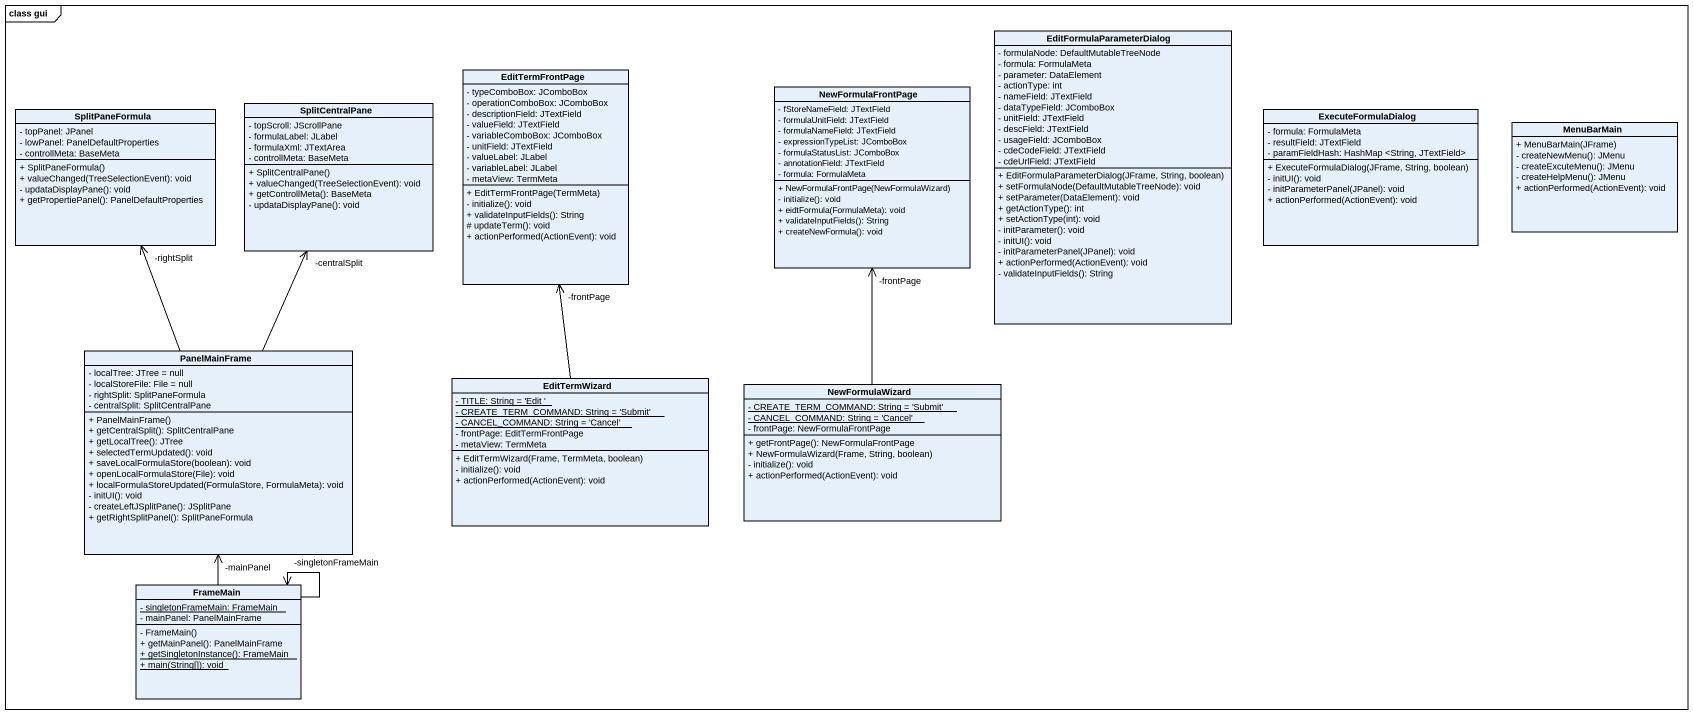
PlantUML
@startuml
mainframe class gui
hide circle
hide empty members
skinparam classAttributeIconSize 0
class EditFormulaParameterDialog {
  - formulaNode: DefaultMutableTreeNode
  - formula: FormulaMeta
  - parameter: DataElement
  - actionType: int
  - nameField: JTextField
  - dataTypeField: JComboBox
  - unitField: JTextField
  - descField: JTextField
  - usageField: JComboBox
  - cdeCodeField: JTextField
  - cdeUrlField: JTextField
  + EditFormulaParameterDialog(JFrame, String, boolean)
  + setFormulaNode(DefaultMutableTreeNode): void
  + setParameter(DataElement): void
  + getActionType(): int
  + setActionType(int): void
  - initParameter(): void
  - initUI(): void
  - initParameterPanel(JPanel): void
  + actionPerformed(ActionEvent): void
  - validateInputFields(): String
}
class EditTermFrontPage {
  - typeComboBox: JComboBox
  - operationComboBox: JComboBox
  - descriptionField: JTextField
  - valueField: JTextField
  - variableComboBox: JComboBox
  - unitField: JTextField
  - valueLabel: JLabel
  - variableLabel: JLabel
  - metaView: TermMeta
  + EditTermFrontPage(TermMeta)
  - initialize(): void
  + validateInputFields(): String
  # updateTerm(): void
  + actionPerformed(ActionEvent): void
}
class NewFormulaFrontPage {
  - fStoreNameField: JTextField
  - formulaUnitField: JTextField
  - formulaNameField: JTextField
  - expressionTypeList: JComboBox
  - formulaStatusList: JComboBox
  - annotationField: JTextField
  - formula: FormulaMeta
  + NewFormulaFrontPage(NewFormulaWizard)
  - initialize(): void
  + eidtFormula(FormulaMeta): void
  + validateInputFields(): String
  + createNewFormula(): void
}
class SplitPaneFormula {
  - topPanel: JPanel
  - lowPanel: PanelDefaultProperties
  - controllMeta: BaseMeta
  + SplitPaneFormula()
  + valueChanged(TreeSelectionEvent): void
  - updataDisplayPane(): void
  + getPropertiePanel(): PanelDefaultProperties
}
class SplitCentralPane {
  - topScroll: JScrollPane
  - formulaLabel: JLabel
  - formulaXml: JTextArea
  - controllMeta: BaseMeta
  + SplitCentralPane()
  + valueChanged(TreeSelectionEvent): void
  + getControllMeta(): BaseMeta
  - updataDisplayPane(): void
}
class ExecuteFormulaDialog {
  - formula: FormulaMeta
  - resultField: JTextField
  - paramFieldHash: HashMap <String, JTextField>
  + ExecuteFormulaDialog(JFrame, String, boolean)
  - initUI(): void
  - initParameterPanel(JPanel): void
  + actionPerformed(ActionEvent): void
}
class MenuBarMain {
  + MenuBarMain(JFrame)
  - createNewMenu(): JMenu
  - createExcuteMenu(): JMenu
  - createHelpMenu(): JMenu
  + actionPerformed(ActionEvent): void
}
class PanelMainFrame {
  - localTree: JTree = null
  - localStoreFile: File = null
  - rightSplit: SplitPaneFormula
  - centralSplit: SplitCentralPane
  + PanelMainFrame()
  + getCentralSplit(): SplitCentralPane
  + getLocalTree(): JTree
  + selectedTermUpdated(): void
  + saveLocalFormulaStore(boolean): void
  + openLocalFormulaStore(File): void
  + localFormulaStoreUpdated(FormulaStore, FormulaMeta): void
  - initUI(): void
  - createLeftJSplitPane(): JSplitPane
  + getRightSplitPanel(): SplitPaneFormula
}
class EditTermWizard {
  {static} - TITLE: String = 'Edit '
  {static} - CREATE_TERM_COMMAND: String = 'Submit'
  {static} - CANCEL_COMMAND: String = 'Cancel'
  - frontPage: EditTermFrontPage
  - metaView: TermMeta
  + EditTermWizard(Frame, TermMeta, boolean)
  - initialize(): void
  + actionPerformed(ActionEvent): void
}
class NewFormulaWizard {
  {static} - CREATE_TERM_COMMAND: String = 'Submit'
  {static} - CANCEL_COMMAND: String = 'Cancel'
  - frontPage: NewFormulaFrontPage
  + getFrontPage(): NewFormulaFrontPage
  + NewFormulaWizard(Frame, String, boolean)
  - initialize(): void
  + actionPerformed(ActionEvent): void
}
class FrameMain {
  {static} - singletonFrameMain: FrameMain
  - mainPanel: PanelMainFrame
  - FrameMain()
  + getMainPanel(): PanelMainFrame
  {static} + getSingletonInstance(): FrameMain
  {static} + main(String[]): void
}
PanelMainFrame -up-> "-rightSplit" SplitPaneFormula
PanelMainFrame -up-> "-centralSplit" SplitCentralPane
EditTermWizard -up-> "-frontPage" EditTermFrontPage
NewFormulaWizard -up-> "-frontPage" NewFormulaFrontPage
FrameMain -up-> "-mainPanel" PanelMainFrame
FrameMain --> "-singletonFrameMain" FrameMain
@enduml
